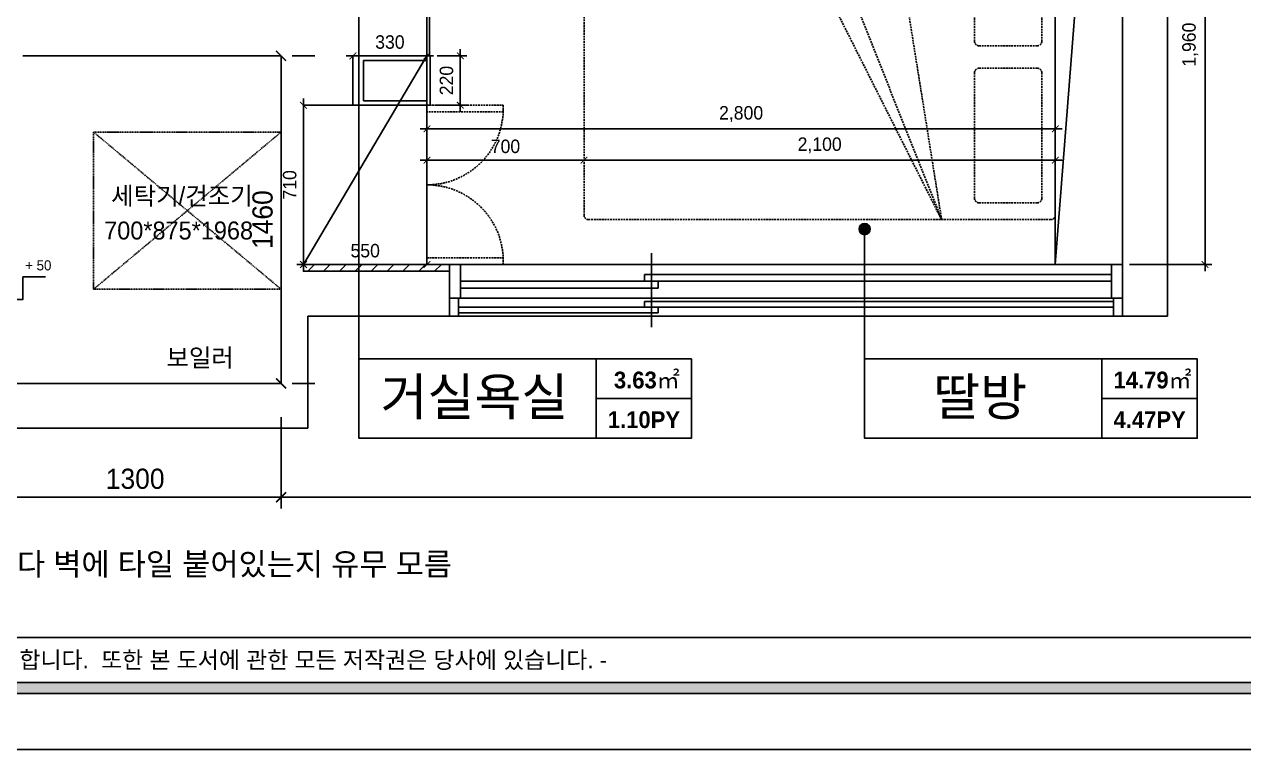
# Model space of a CAD drawing. Header units: millimetres. Extents: x -551172 to 232469, y -3435 to 261611.
# Drawn here: x 127148 to 132580, y 98553 to 101786 of the extents above; entities that cross this region are included whole.
import ezdxf
from ezdxf.enums import TextEntityAlignment as Align

# ---------------------------------------------------------------- set-up
doc = ezdxf.new("R2010")
doc.units = ezdxf.units.MM
doc.header["$LTSCALE"] = 10
doc.header["$PDMODE"] = 3
for name, pattern in [('DASHED', [0.75, 0.5, -0.25]), ('DASHEDX2', [1.5, 1, -0.5]), ('DH-HID2', [1.2, 0.8, -0.4])]:
    doc.linetypes.add(name, pattern=pattern)
doc.layers.get('DEFPOINTS').update_dxf_attribs({"color": 248})
for name, color, linetype in [('0-ELC TEXT', 7, 'Continuous'), ('03-TEXT', 3, 'Continuous'), ('03-WAL NEW', 3, 'Continuous'), ('06-FUR', 6, 'Continuous'), ('07-DIM WAL', 5, 'Continuous'), ('3.기호.계단선', 30, 'Continuous'), ('C-FIN', 5, 'Continuous'), ('C-HAT', 251, 'Continuous'), ('F-SYM', 7, 'Continuous'), ('FORM(YOURNAME)-11', 1, 'Continuous'), ('FU-FURM', 251, 'DH-HID2'), ('FUR', 8, 'DASHED'), ('도면층2', 2, 'Continuous'), ('도면층4', 4, 'Continuous')]:
    doc.layers.add(name, color=color, linetype=linetype)
doc.styles.add('HY 울릉도 L', font='')
doc.styles.add('YOURNAME', font='HY울릉도M.TTF')
doc.styles.add('넥슨고딕', font='NEXONLv1GothicBold.ttf')
doc.styles.add('코레일둥고', font='Korail_Round_Gothic_Medium.ttf')
doc.styles.get('HY 울릉도 L').set_extended_font_data('HY울릉도L')
doc.dimstyles.new('30', dxfattribs={"dimscale": 30, "dimtxt": 2, "dimasz": 1, "dimexe": 1, "dimexo": 1, "dimgap": 1, "dimtad": 1, "dimdec": 0, "dimrnd": 0.05, "dimdsep": 46, "dimlunit": 6, "dimtxsty": 'HY 울릉도 L', "dimblk": 'ARCHTICK', "dimcen": 2.5, "dimdle": 1, "dimclrd": 133, "dimclre": 133, "dimclrt": 30, "dimadec": 0, "dimazin": 0, "dimtfac": 1, "dimtdec": 0, "dimtix": 1, "dimtmove": 2, "dimatfit": 3, "dimldrblk": 'ARCHTICK', "dimfxl": 1, "dimlwd": -1, "dimlwe": -1, "dimarcsym": 0})
doc.dimstyles.new('YOURNAME-50', dxfattribs={"dimscale": 50, "dimtxt": 1.8, "dimasz": 0.9, "dimexe": 1, "dimexo": 3, "dimgap": 0.7, "dimtad": 1, "dimdec": 0, "dimzin": 0, "dimdsep": 46, "dimtxsty": 'YOURNAME', "dimblk": 'ARCHTICK', "dimcen": 0, "dimclrd": 1, "dimclre": 1, "dimclrt": 7, "dimadec": 0, "dimazin": 0, "dimtfac": 1, "dimtdec": 0, "dimtix": 1, "dimtmove": 2, "dimatfit": 3, "dimldrblk": 'ARCHTICK', "dimfxl": 1, "dimtolj": 1, "dimtzin": 0, "dimarcsym": 0})

# ---------------------------------------------------------------- blocks, each defined once
blk = doc.blocks.new('FORM-PLAN')
at = {"layer": 'FORM(YOURNAME)-11'}
h = blk.add_hatch(color=256, dxfattribs=at)
h.dxf.hatch_style = 1
h.paths.add_polyline_path([(-71444, 55115), (10556, 55115), (10556, 54915), (-71444, 54915)])
h.paths.add_polyline_path([(-71444, -2085), (10556, -2085), (10556, -2285), (-71444, -2285)])
at = {"layer": 'DEFPOINTS', "color": 158}
blk.add_line((1346, -1285), (-71444, -1285), dxfattribs=at)
for points in [[(-71444, -2285), (10556, -2285), (10556, 55115), (-71444, 55115)], [(-69444, 53115), (-64, 53115), (-64, 1215), (-69444, 1215)]]:
    blk.add_lwpolyline(points, close=True, dxfattribs=at)
at = {"layer": 'FORM(YOURNAME)-11', "color": 250}
blk.add_lwpolyline([(-72444, -3285), (11556, -3285), (11556, 56115), (-72444, 56115)], close=True, dxfattribs=at)
at = {"layer": 'FORM(YOURNAME)-11'}
blk.add_lwpolyline([(-71444, -2085), (10556, -2085), (10556, -2285), (-71444, -2285)], close=True, dxfattribs=at)
at = {"layer": 'FORM(YOURNAME)-11', "color": 1, "style": 'YOURNAME'}
blk.add_text("- 본 도서는 어떠한 경우에도 무단으로 도용할 수 없으며 도용시 '지적재산권' 보호에 관한 법률에 의거, 법적 분쟁이 발생합니다.  또한 본 도서에 관한 모든 저작권은 당사에 있습니다. -", height=300, dxfattribs=at).set_placement((-32990, -1685), align=Align.MIDDLE_CENTER)
at = {"layer": 'FORM(YOURNAME)-11', "color": 3, "style": 'YOURNAME'}
for tag, height, p in [('1', 450, (9905, 18188)), ('2', 450, (9905, 17544)), ('3', 450, (9905, 16257)), ('4', 450, (9905, 14326)), ('5', 515, (9905, 12009)), ('6', 515, (9905, 9757)), ('7', 515, (9905, 7504)), ('8', 515, (9905, 5252)), ('9', 515, (9905, 2999)), ('10', 515, (5655, 811)), ('11', 515, (9905, 747)), ('12', 515, (5655, -1441)), ('13', 515, (9905, -1441))]:
    blk.add_attdef(tag, text='', height=height, dxfattribs=at).set_placement(p, align=Align.MIDDLE_RIGHT)
blk = doc.blocks.new('_ArchTick')
at = {"color": 0, "linetype": 'ByBlock', "const_width": 0.15}
blk.add_lwpolyline([(-0.5, -0.5), (0.5, 0.5)], dxfattribs=at)
blk = doc.blocks.new('*D852')
at = {"layer": '07-DIM WAL', "color": 1, "lineweight": -2, "transparency": 16777216}
for p, q in [((126991.4, 100035.3), (126991.4, 99627.8)), ((128291.4, 100035.3), (128291.4, 99627.8)), ((126991.4, 99677.8), (128291.4, 99677.8))]:
    blk.add_line(p, q, dxfattribs=at)
at = {"layer": 'DEFPOINTS', "color": 0, "transparency": 16777216}
for p in [(126991.4, 100185.3), (128291.4, 100185.3), (128291.4, 99677.8)]:
    blk.add_point(p, dxfattribs=at)
at = {"layer": '07-DIM WAL', "color": 1, "lineweight": -2, "transparency": 16777216, "xscale": 45, "yscale": 45, "zscale": 45, "rotation": 180}
blk.add_blockref('_ArchTick', (126991.4, 99677.8), dxfattribs=at)
at = {"layer": '07-DIM WAL', "color": 1, "lineweight": -2, "transparency": 16777216, "xscale": 45, "yscale": 45, "zscale": 45}
blk.add_blockref('_ArchTick', (128291.4, 99677.8), dxfattribs=at)
at = {"layer": '07-DIM WAL', "color": 7, "transparency": 16777216, "insert": (127641.4, 99759.6), "char_height": 90, "attachment_point": 5, "style": 'YOURNAME'}
blk.add_mtext('\\A1;1300', dxfattribs=at)
blk = doc.blocks.new('*D854')
at = {"layer": '07-DIM WAL', "color": 1, "lineweight": -2, "transparency": 16777216}
for p, q in [((128291.4, 100185.3), (128291.4, 101645.3)), ((128441.4, 101645.3), (128341.4, 101645.3)), ((128441.4, 100185.3), (128341.4, 100185.3))]:
    blk.add_line(p, q, dxfattribs=at)
at = {"layer": 'DEFPOINTS', "color": 0, "transparency": 16777216}
for p in [(128291.4, 101645.3), (128291.4, 101645.3), (128291.4, 100185.3)]:
    blk.add_point(p, dxfattribs=at)
at = {"layer": '07-DIM WAL', "color": 1, "lineweight": -2, "transparency": 16777216, "xscale": 45, "yscale": 45, "zscale": 45}
for p, rotation in [((128291.4, 101645.3), 90), ((128291.4, 100185.3), 270)]:
    blk.add_blockref('_ArchTick', p, dxfattribs=dict(at, rotation=rotation))
at = {"layer": '07-DIM WAL', "color": 7, "transparency": 16777216, "insert": (128209.5, 100915.3), "char_height": 90, "attachment_point": 5, "rotation": 90, "style": 'YOURNAME'}
blk.add_mtext('\\A1;1460', dxfattribs=at)
blk = doc.blocks.new('F-701-1')
at = {"layer": 'FU-FURM'}
for p, q in [((-725, -506.5), (401, -1074)), ((539, -1008), (-725, -506.5)), ((-725, -506.5), (725, -738)), ((725, -738), (539, -1008)), ((401, -1074), (485, -978))]:
    blk.add_line(p, q, dxfattribs=at)
for points in [[(-705, -2100), (705, -2100, 0.414214), (725, -2080), (725, -20, 0.414214), (705, 0), (-705, 0, 0.414214), (-725, -20), (-725, -2080, 0.414214)], [(-70, -360), (-630, -360, -0.414214), (-650, -340), (-650, -80, -0.414214), (-630, -60), (-70, -60, -0.414214), (-50, -80), (-50, -340, -0.414214)], [(70, -360), (630, -360, 0.414214), (650, -340), (650, -80, 0.414214), (630, -60), (70, -60, 0.414214), (50, -80), (50, -340, 0.414214)]]:
    blk.add_lwpolyline(points, format="xyb", close=True, dxfattribs=at)
blk = doc.blocks.new('*D893')
at = {"layer": '06-FUR', "color": 133, "transparency": 16777216}
for p, q in [((132408.6, 102705.3), (132408.6, 100685.3)), ((132071.4, 102675.3), (132438.6, 102675.3)), ((132071.4, 100715.3), (132438.6, 100715.3))]:
    blk.add_line(p, q, dxfattribs=at)
at = {"layer": 'DEFPOINTS', "color": 0, "transparency": 16777216}
for p in [(132041.4, 102675.3), (132041.4, 100715.3), (132408.6, 100715.3)]:
    blk.add_point(p, dxfattribs=at)
at = {"layer": '06-FUR', "color": 133, "transparency": 16777216, "xscale": 30, "yscale": 30, "zscale": 30}
for p, rotation in [((132408.6, 102675.3), 90), ((132408.6, 100715.3), 270)]:
    blk.add_blockref('_ArchTick', p, dxfattribs=dict(at, rotation=rotation))
at = {"layer": '06-FUR', "color": 30, "transparency": 16777216, "insert": (132342.6, 101695.3), "char_height": 60, "attachment_point": 5, "rotation": 90, "style": 'HY 울릉도 L'}
blk.add_mtext('1,960', dxfattribs=at)
blk = doc.blocks.new('*D940')
at = {"layer": '06-FUR', "color": 133, "transparency": 16777216}
blk.add_line((128911.4, 101180.3), (129671.4, 101180.3), dxfattribs=at)
at = {"layer": 'DEFPOINTS', "color": 0, "transparency": 16777216}
for p in [(128941.4, 101180.3), (129641.4, 101180.3), (129641.4, 101180.3)]:
    blk.add_point(p, dxfattribs=at)
at = {"layer": '06-FUR', "color": 133, "transparency": 16777216, "xscale": 30, "yscale": 30, "zscale": 30, "rotation": 180}
blk.add_blockref('_ArchTick', (128941.4, 101180.3), dxfattribs=at)
at = {"layer": '06-FUR', "color": 133, "transparency": 16777216, "xscale": 30, "yscale": 30, "zscale": 30}
blk.add_blockref('_ArchTick', (129641.4, 101180.3), dxfattribs=at)
at = {"layer": '06-FUR', "color": 30, "transparency": 16777216, "insert": (129291.4, 101241.6), "char_height": 60, "attachment_point": 5, "style": 'HY 울릉도 L'}
blk.add_mtext('700', dxfattribs=at)
blk = doc.blocks.new('*D941')
at = {"layer": '06-FUR', "color": 133, "transparency": 16777216}
blk.add_line((128971.4, 101645.3), (128581.4, 101645.3), dxfattribs=at)
at = {"layer": 'DEFPOINTS', "color": 0, "transparency": 16777216}
for p in [(128611.4, 101645.3), (128611.4, 101645.3), (128941.4, 101645.3)]:
    blk.add_point(p, dxfattribs=at)
at = {"layer": '06-FUR', "color": 133, "transparency": 16777216, "xscale": 30, "yscale": 30, "zscale": 30}
for p, rotation in [((128611.4, 101645.3), 180.000000000005), ((128941.4, 101645.3), 5.03597163969971e-12)]:
    blk.add_blockref('_ArchTick', p, dxfattribs=dict(at, rotation=rotation))
at = {"layer": '06-FUR', "color": 30, "transparency": 16777216, "insert": (128776.4, 101706.6), "char_height": 60, "attachment_point": 5, "style": 'HY 울릉도 L'}
blk.add_mtext('330', dxfattribs=at)
blk = doc.blocks.new('*D942')
at = {"layer": '06-FUR', "color": 133, "transparency": 16777216}
blk.add_line((128391.4, 101455.3), (128391.4, 100685.3), dxfattribs=at)
at = {"layer": 'DEFPOINTS', "color": 0, "transparency": 16777216}
for p in [(128391.4, 101425.3), (128391.4, 100715.3), (128391.4, 100715.3)]:
    blk.add_point(p, dxfattribs=at)
at = {"layer": '06-FUR', "color": 133, "transparency": 16777216, "xscale": 30, "yscale": 30, "zscale": 30}
for p, rotation in [((128391.4, 101425.3), 90), ((128391.4, 100715.3), 270)]:
    blk.add_blockref('_ArchTick', p, dxfattribs=dict(at, rotation=rotation))
at = {"layer": '06-FUR', "color": 30, "transparency": 16777216, "insert": (128330.1, 101070.3), "char_height": 60, "attachment_point": 5, "rotation": 90, "style": 'HY 울릉도 L'}
blk.add_mtext('710', dxfattribs=at)
blk = doc.blocks.new('*D956')
at = {"layer": '06-FUR', "color": 133, "transparency": 16777216}
for p, q in [((129090, 101675.3), (129090, 101395.3)), ((128986.4, 101645.3), (129120, 101645.3)), ((128986.4, 101425.3), (129120, 101425.3))]:
    blk.add_line(p, q, dxfattribs=at)
at = {"layer": 'DEFPOINTS', "color": 0, "transparency": 16777216}
for p in [(128956.4, 101645.3), (128956.4, 101425.3), (129090, 101425.3)]:
    blk.add_point(p, dxfattribs=at)
at = {"layer": '06-FUR', "color": 133, "transparency": 16777216, "xscale": 30, "yscale": 30, "zscale": 30}
for p, rotation in [((129090, 101645.3), 90), ((129090, 101425.3), 270)]:
    blk.add_blockref('_ArchTick', p, dxfattribs=dict(at, rotation=rotation))
at = {"layer": '06-FUR', "color": 30, "transparency": 16777216, "insert": (129028.7, 101535.3), "char_height": 60, "attachment_point": 5, "rotation": 90, "style": 'HY 울릉도 L'}
blk.add_mtext('220', dxfattribs=at)
blk = doc.blocks.new('*D957')
at = {"layer": '06-FUR', "color": 133, "transparency": 16777216}
blk.add_line((128971.4, 100715.3), (128361.4, 100715.3), dxfattribs=at)
at = {"layer": 'DEFPOINTS', "color": 0, "transparency": 16777216}
for p in [(128391.4, 100715.3), (128391.4, 100715.3), (128941.4, 100715.3)]:
    blk.add_point(p, dxfattribs=at)
at = {"layer": '06-FUR', "color": 133, "transparency": 16777216, "xscale": 30, "yscale": 30, "zscale": 30, "rotation": 180}
blk.add_blockref('_ArchTick', (128391.4, 100715.3), dxfattribs=at)
at = {"layer": '06-FUR', "color": 133, "transparency": 16777216, "xscale": 30, "yscale": 30, "zscale": 30}
blk.add_blockref('_ArchTick', (128941.4, 100715.3), dxfattribs=at)
at = {"layer": '06-FUR', "color": 30, "transparency": 16777216, "insert": (128666.4, 100776.6), "char_height": 60, "attachment_point": 5, "style": 'HY 울릉도 L'}
blk.add_mtext('550', dxfattribs=at)
blk = doc.blocks.new('*D958')
at = {"layer": '06-FUR', "color": 133, "transparency": 16777216}
blk.add_line((129611.4, 101180.3), (131771.4, 101180.3), dxfattribs=at)
at = {"layer": 'DEFPOINTS', "color": 0, "transparency": 16777216}
for p in [(129641.4, 101180.3), (131741.4, 101180.3), (131741.4, 101180.3)]:
    blk.add_point(p, dxfattribs=at)
at = {"layer": '06-FUR', "color": 133, "transparency": 16777216, "xscale": 30, "yscale": 30, "zscale": 30, "rotation": 180}
blk.add_blockref('_ArchTick', (129641.4, 101180.3), dxfattribs=at)
at = {"layer": '06-FUR', "color": 133, "transparency": 16777216, "xscale": 30, "yscale": 30, "zscale": 30}
blk.add_blockref('_ArchTick', (131741.4, 101180.3), dxfattribs=at)
at = {"layer": '06-FUR', "color": 30, "transparency": 16777216, "insert": (130691.4, 101246.2), "char_height": 60, "attachment_point": 5, "style": 'HY 울릉도 L'}
blk.add_mtext('2,100', dxfattribs=at)
blk = doc.blocks.new('*D959')
at = {"layer": '06-FUR', "color": 133, "transparency": 16777216}
for p, q in [((128941.4, 101210.3), (128941.4, 101350)), ((131741.4, 101210.3), (131741.4, 101350)), ((131771.4, 101320), (128911.4, 101320))]:
    blk.add_line(p, q, dxfattribs=at)
at = {"layer": 'DEFPOINTS', "color": 0, "transparency": 16777216}
for p in [(128941.4, 101320), (128941.4, 101180.3), (131741.4, 101180.3)]:
    blk.add_point(p, dxfattribs=at)
at = {"layer": '06-FUR', "color": 133, "transparency": 16777216, "xscale": 30, "yscale": 30, "zscale": 30, "rotation": 180}
blk.add_blockref('_ArchTick', (128941.4, 101320), dxfattribs=at)
at = {"layer": '06-FUR', "color": 133, "transparency": 16777216, "xscale": 30, "yscale": 30, "zscale": 30}
blk.add_blockref('_ArchTick', (131741.4, 101320), dxfattribs=at)
at = {"layer": '06-FUR', "color": 30, "transparency": 16777216, "insert": (130341.4, 101385.9), "char_height": 60, "attachment_point": 5, "style": 'HY 울릉도 L'}
blk.add_mtext('2,800', dxfattribs=at)

msp = doc.modelspace()

# ---------------------------------------------------------------- hatches: boundary and pattern name
at = {"layer": '0-ELC TEXT'}
h = msp.add_hatch(color=256, dxfattribs=at)
h.dxf.hatch_style = 1
edge = h.paths.add_edge_path()
edge.add_arc((130891.8, 100872.9), 25, -90, 270)
at = {"layer": 'C-HAT'}
h = msp.add_hatch(dxfattribs=at)
h.set_pattern_fill('_USER', color=256, scale=50, angle=45, pattern_type=0)
h.set_pattern_definition([(45, (-52910, 19350), (-35.355339, 35.355339), [])])
h.paths.add_polyline_path([(129041.4, 100715.3), (128391.4, 100715.3), (128391.4, 100685.3), (129041.4, 100685.3)])

# ---------------------------------------------------------------- linework, layer by layer
at = {"layer": '0-ELC TEXT'}
for p, q in [((128638.4, 100294.7), (128638.4, 102951.9)), ((130891.8, 100294.7), (130891.8, 100872.9)), ((129695.6, 99941), (129695.6, 100294.7)), ((131949, 99941), (131949, 100294.7)), ((129695.6, 100117.8), (130120.3, 100117.8)), ((131949, 100117.8), (132373.7, 100117.8))]:
    msp.add_line(p, q, dxfattribs=at)
for points in [[(128638.4, 100294.7), (130120.3, 100294.7), (130120.3, 99941), (128638.4, 99941)], [(130891.8, 100294.7), (132373.7, 100294.7), (132373.7, 99941), (130891.8, 99941)]]:
    msp.add_lwpolyline(points, close=True, dxfattribs=at)
msp.add_circle((130891.8, 100872.9), 25, dxfattribs=at)
at = {"layer": '03-WAL NEW'}
msp.add_lwpolyline([(129041.4, 100715.3), (128391.4, 100715.3), (128391.4, 100685.3), (129041.4, 100685.3)], close=True, dxfattribs=at)
at = {"layer": '06-FUR'}
for p, q in [((128941.4, 101625.3), (128658.4, 101625.3)), ((128658.4, 101625.3), (128658.4, 101445.3)), ((128941.4, 101645.3), (128941.4, 101625.3)), ((128658.4, 101445.3), (128941.4, 101445.3)), ((128611.4, 101425.3), (128941.4, 101425.3)), ((128941.4, 101425.3), (128941.4, 100715.3))]:
    msp.add_line(p, q, dxfattribs=at)
for points in [[(131741.4, 104555.3), (132041.4, 104555.3), (132041.4, 100715.3), (131741.4, 100715.3)], [(128941.4, 101645.3), (128956.4, 101645.3), (128956.4, 101425.3), (128941.4, 101425.3)]]:
    msp.add_lwpolyline(points, close=True, dxfattribs=at)
for points in [[(132041.4, 104555.3), (131741.4, 100715.3)], [(128941.4, 101645.3), (128941.4, 100715.3), (128391.4, 100715.3), (128391.4, 101425.3), (128611.4, 101425.3), (128611.4, 101645.3), (128941.4, 101645.3), (128391.4, 100715.3)]]:
    msp.add_lwpolyline(points, dxfattribs=at)
at = {"layer": '3.기호.계단선'}
msp.add_lwpolyline([(127041.4, 100560), (127141.4, 100560), (127141.4, 100660), (127241.4, 100660)], dxfattribs=at)
at = {"layer": 'C-FIN'}
msp.add_line((128953.4, 101855.3), (128953.4, 101645.3), dxfattribs=at)
at = {"layer": 'FU-FURM'}
for points in [[(129281.4, 101425.3), (129281.4, 101395.3), (128941.4, 101395.3), (128941.4, 101425.3)], [(129281.4, 100745.3), (129281.4, 100715.3), (128941.4, 100715.3), (128941.4, 100745.3)]]:
    msp.add_lwpolyline(points, close=True, dxfattribs=at)
for centre, start, end in [((128941.7, 101410.3), 269.9442, 2.5286), ((128941.7, 100730.3), 357.4714, 90.0558)]:
    msp.add_arc(centre, 340, start, end, dxfattribs=at)
at = {"layer": 'FUR'}
for p, q in [((128291.4, 100605.3), (127456.4, 101305.3)), ((127456.4, 100605.3), (128291.4, 101305.3))]:
    msp.add_line(p, q, dxfattribs=at)
msp.add_lwpolyline([(128291.4, 100605.3), (128291.4, 101305.3), (127456.4, 101305.3), (127456.4, 100605.3)], close=True, dxfattribs=at)
at = {"layer": '도면층2'}
for p, q in [((132241.4, 105745.3), (132241.4, 100485.3)), ((132041.4, 105155.3), (132041.4, 100485.3)), ((128941.4, 101855.3), (128941.4, 101645.3)), ((128291.4, 101645.3), (127141.4, 101645.3)), ((128291.4, 101645.3), (127141.4, 101645.3)), ((128291.4, 101645.3), (128291.4, 100185.3)), ((128291.4, 101645.3), (128291.4, 100185.3)), ((128941.4, 101645.3), (128611.4, 101645.3)), ((128611.4, 101645.3), (128611.4, 101425.3)), ((128391.4, 101425.3), (128391.4, 100685.3)), ((128611.4, 101425.3), (128391.4, 101425.3)), ((129041.4, 100685.3), (128391.4, 100685.3)), ((129041.4, 100485.3), (129041.4, 100685.3)), ((128411.4, 99985.3), (128411.4, 100485.3)), ((129041.4, 100485.3), (128411.4, 100485.3)), ((132241.4, 100485.3), (132041.4, 100485.3)), ((128291.4, 100185.3), (123541.4, 100185.3)), ((128411.4, 99985.3), (123341.4, 99985.3)), ((128411.4, 99985.3), (126601.4, 99985.3))]:
    msp.add_line(p, q, dxfattribs=at)
at = {"layer": '도면층4'}
for p, q in [((129941.4, 100765.3), (129941.4, 100435.3)), ((129091.4, 100715.3), (131991.4, 100715.3)), ((129091.4, 100565.3), (131991.4, 100565.3)), ((129081.4, 100485.3), (132001.4, 100485.3))]:
    msp.add_line(p, q, dxfattribs=at)
for points in [[(129041.4, 100665.3), (129041.4, 100715.3), (129091.4, 100715.3), (129091.4, 100565.3), (129041.4, 100565.3)], [(131991.4, 100640.3), (129911.4, 100640.3), (129911.4, 100670.3), (131991.4, 100670.3)], [(132041.4, 100665.3), (132041.4, 100715.3), (131991.4, 100715.3), (131991.4, 100565.3), (132041.4, 100565.3)], [(129091.4, 100610.3), (129971.4, 100610.3), (129971.4, 100640.3), (129091.4, 100640.3)], [(129041.4, 100485.3), (129081.4, 100485.3), (129081.4, 100565.3)], [(132041.4, 100485.3), (132001.4, 100485.3), (132001.4, 100565.3)], [(129081.4, 100500.3), (129971.4, 100500.3), (129971.4, 100525.3), (129081.4, 100525.3)], [(132001.4, 100550.3), (129911.4, 100550.3), (129911.4, 100525.3), (132001.4, 100525.3)]]:
    msp.add_lwpolyline(points, dxfattribs=at)

# ---------------------------------------------------------------- block references
at = {"layer": 'F-SYM', "xscale": 0.2500000000000001, "yscale": 0.2500000000000001, "zscale": 0.2500000000000001}
msp.add_blockref('FORM-PLAN', (134189.9, 99374), dxfattribs=at)
at = {"layer": 'FU-FURM', "xscale": -1, "rotation": 270}
msp.add_blockref('F-701-1', (131741.4, 101640.3), dxfattribs=at)

# ---------------------------------------------------------------- texts
at = {"layer": '0-ELC TEXT', "color": 240, "true_color": 0xed1f24, "style": '코레일둥고'}
msp.add_text('※ 주방베란다 벽에 타일 붙어있는지 유무 모름', height=100, dxfattribs=at).set_placement((126440, 99330))
at = {"layer": '03-TEXT'}
for s, height, style, p in [('3.63㎡', 75, '넥슨고딕', (129921.3, 100162.9)), ('14.79㎡', 75, '넥슨고딕', (132174.7, 100162.9)), ('거실욕실', 166.67, '코레일둥고', (129153.1, 100042.5)), ('딸방', 166.67, '코레일둥고', (131406.5, 100042.5)), ('1.10PY', 75, '넥슨고딕', (129908.4, 99986)), ('4.47PY', 75, '넥슨고딕', (132161.9, 99986))]:
    msp.add_text(s, height=height, dxfattribs=dict(at, style=style)).set_placement(p, align=Align.CENTER)
at = {"layer": '06-FUR', "color": 7, "linetype": 'DASHEDX2', "style": '코레일둥고'}
for s, p in [('세탁기/건조기', (127534.1, 100980.9)), ('700*875*1968', (127503.2, 100826.8)), ('보일러', (127780.2, 100259.6))]:
    msp.add_text(s, height=80, dxfattribs=at).set_placement(p)
at = {"layer": '3.기호.계단선', "style": '코레일둥고'}
msp.add_text('+ 50', height=45.23, dxfattribs=at).set_placement((127151.3, 100688.9))

# ---------------------------------------------------------------- dimensions: what is measured, and where the dimension line sits
at = {"layer": '06-FUR'}
dim = msp.add_linear_dim(base=(132408.6, 100715.3), p1=(132041.4, 102675.3), p2=(132041.4, 100715.3), angle=90, dimstyle='30', dxfattribs=at)
dim.commit()
dim.dimension.update_dxf_attribs({"geometry": '*D893', "text_midpoint": (132342.6, 101695.3)})
dim = msp.add_aligned_dim(p1=(128941.4, 101645.3), p2=(128611.4, 101645.3), distance=0, dimstyle='30', override={"dimfxl": 1.25}, dxfattribs=at)
dim.commit()
dim.dimension.update_dxf_attribs({"geometry": '*D941', "text_midpoint": (128776.4, 101706.6)})
for base, p1, p2, picture, middle in [((129090, 101425.3), (128956.4, 101645.3), (128956.4, 101425.3), '*D956', (129028.7, 101535.3)), ((128391.4, 100715.3), (128391.4, 101425.3), (128391.4, 100715.3), '*D942', (128330.1, 101070.3))]:
    dim = msp.add_linear_dim(base=base, p1=p1, p2=p2, angle=90, dimstyle='30', override={"dimfxl": 1.25}, dxfattribs=at)
    dim.commit()
    dim.dimension.update_dxf_attribs({"geometry": picture, "text_midpoint": middle})
for base, p1, p2, picture, middle in [((128941.4, 101320), (131741.4, 101180.3), (128941.4, 101180.3), '*D959', (130341.4, 101385.9)), ((129641.4, 101180.3), (128941.4, 101180.3), (129641.4, 101180.3), '*D940', (129291.4, 101241.6)), ((131741.4, 101180.3), (129641.4, 101180.3), (131741.4, 101180.3), '*D958', (130691.4, 101246.2)), ((128391.4, 100715.3), (128941.4, 100715.3), (128391.4, 100715.3), '*D957', (128666.4, 100776.6))]:
    dim = msp.add_linear_dim(base=base, p1=p1, p2=p2, dimstyle='30', override={"dimfxl": 1.25}, dxfattribs=at)
    dim.commit()
    dim.dimension.update_dxf_attribs({"geometry": picture, "text_midpoint": middle})
at = {"layer": '07-DIM WAL'}
for base, p1, p2, angle, picture, middle in [((128291.4, 101645.3), (128291.4, 100185.3), (128291.4, 101645.3), 90, '*D854', (128209.5, 100915.3)), ((128291.4, 99677.8), (126991.4, 100185.3), (128291.4, 100185.3), 180, '*D852', (127641.4, 99759.6))]:
    dim = msp.add_linear_dim(base=base, p1=p1, p2=p2, angle=angle, dimstyle='YOURNAME-50', dxfattribs=at)
    dim.commit()
    dim.dimension.update_dxf_attribs({"geometry": picture, "text_midpoint": middle})

doc.saveas('drawing.dxf')
